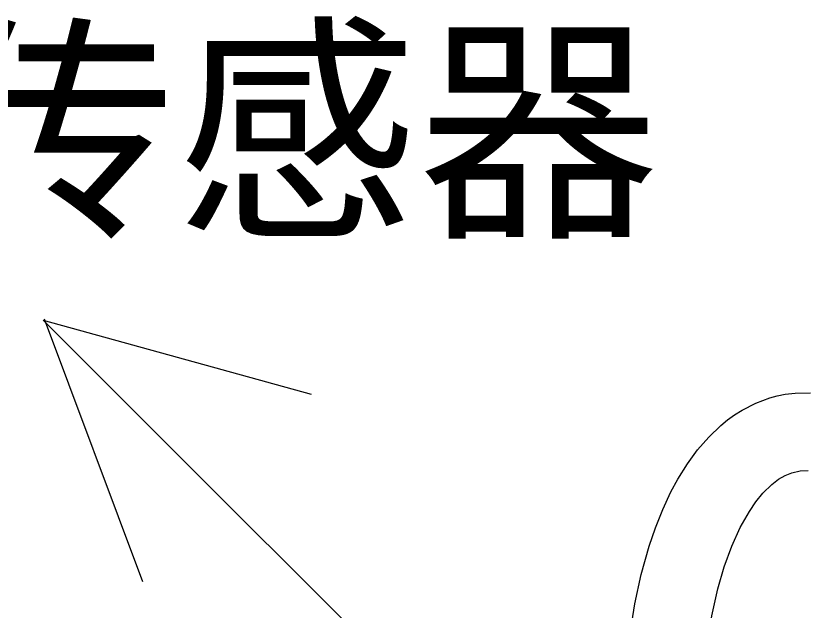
# Model space of a CAD drawing. Header units: millimetres. Extents: x 6 to 3615, y -854 to 0.
# Drawn here: x 58.62 to 70.28, y -119.87 to -111.11 of the extents above; entities that cross this region are included whole.
import ezdxf

# ---------------------------------------------------------------- set-up
doc = ezdxf.new("R2010")
doc.units = ezdxf.units.MM
doc.styles.add('4eff5b8b_Style', font='simfang.ttf')

msp = doc.modelspace()

# ---------------------------------------------------------------- linework, layer by layer
at = {"linetype": 'Continuous', "lineweight": 13}
for points in [[(65.635, -122.208), (59.025, -115.597), (62.972, -116.688)], [(60.49, -119.456), (59.042, -115.582)], [(67.668, -120.218), (67.739, -119.78), (67.832, -119.349), (67.949, -118.93), (68.043, -118.658), (68.15, -118.391), (68.271, -118.13), (68.373, -117.942), (68.513, -117.716), (68.664, -117.511), (68.828, -117.322), (69.007, -117.151), (69.106, -117.07), (69.209, -116.995), (69.318, -116.926), (69.523, -116.82), (69.728, -116.744), (69.835, -116.715), (69.955, -116.691), (70.1, -116.673), (70.325, -116.668)], [(68.806, -120.372), (68.874, -119.958), (68.963, -119.561), (69.057, -119.236), (69.167, -118.932), (69.293, -118.653), (69.426, -118.418), (69.523, -118.276), (69.626, -118.15), (69.759, -118.019), (69.857, -117.943), (69.952, -117.887), (70.05, -117.847), (70.175, -117.819), (70.294, -117.816)]]:
    msp.add_lwpolyline(points, dxfattribs=at)

# ---------------------------------------------------------------- texts
at = {"linetype": 'Continuous', "style": '4eff5b8b_Style'}
msp.add_text('蓄电池传感器', height=2.6098, dxfattribs=at).set_placement((46.744, -114.111))

doc.saveas('drawing.dxf')
